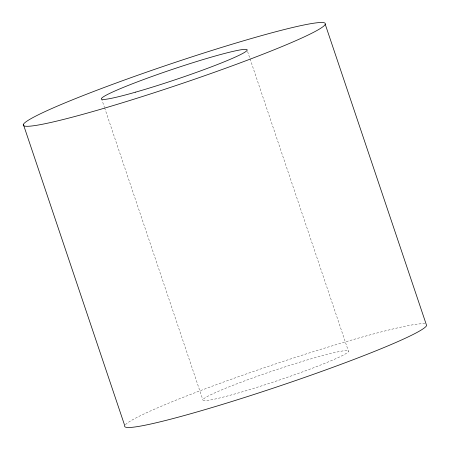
<?xml version="1.0" encoding="UTF-8"?>
<svg xmlns="http://www.w3.org/2000/svg" width="450" height="450" viewBox="0 0 450 450"><rect width="100%" height="100%" fill="white"/><g stroke="black" fill="none" stroke-linecap="round" stroke-linejoin="round"><path stroke-width="0.34" stroke-dasharray="2.25 1.69" d="M247.596 51.542L249.834 58.191M250.059 58.86L348.519 351.433A76.877 5.361 -18.6 0 1 237.004 393.351A76.877 5.361 -18.6 0 1 241.532 382.044A76.877 5.361 -18.6 0 1 348.519 351.433M101.481 98.567L104.389 107.212M104.614 107.876L202.849 399.786M125.438 424.721A159.3 11.109 -18.6 0 1 272.829 364.849A159.3 11.109 -18.6 0 1 425.25 323.927"/><path stroke-width="0.67" d="M325.238 24.294A159.3 11.109 -18.6 0 1 94.163 111.15A159.3 11.109 -18.6 0 1 103.545 87.722A159.3 11.109 -18.6 0 1 325.238 24.294L426.611 325.513A159.3 11.109 -18.6 0 1 270.27 389.137A159.3 11.109 -18.6 0 1 124.763 425.706L23.389 124.487M135.636 92.132A76.877 5.361 -18.6 0 0 247.151 50.214A76.877 5.361 -18.6 0 0 140.158 80.826A76.877 5.361 -18.6 0 0 135.636 92.132"/></g></svg>
